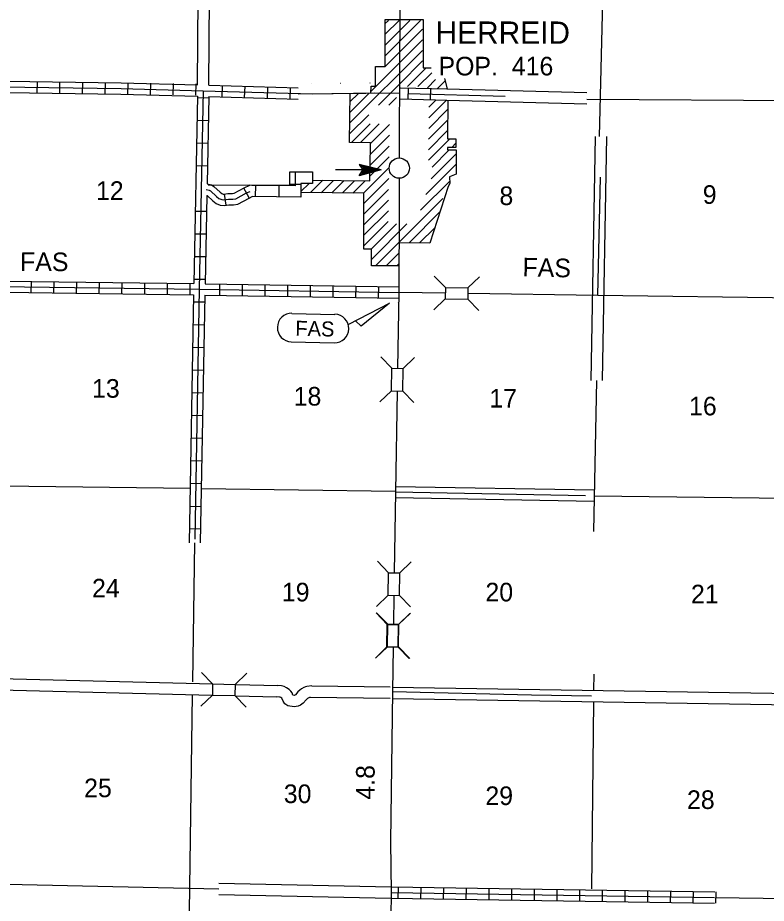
# Model space of a CAD drawing. Extents: x 1127779 to 1640420, y 16530500 to 16912710.
# Drawn here: x 1357994 to 1377788, y 16634897 to 16658314 of the extents above; entities that cross this region are included whole.
import ezdxf

# ---------------------------------------------------------------- set-up
doc = ezdxf.new("R2010")
doc.units = 0
for name, color, linetype in [('L11', 7, 'Continuous'), ('L13', 7, 'Continuous'), ('L14', 7, 'Continuous'), ('L16', 7, 'Continuous'), ('L18', 7, 'Continuous'), ('L21', 7, 'Continuous'), ('L28', 7, 'Continuous'), ('L3', 7, 'Continuous'), ('L4', 7, 'Continuous'), ('L8', 7, 'Continuous'), ('L9', 7, 'Continuous')]:
    doc.layers.add(name, color=color, linetype=linetype)

msp = doc.modelspace()

# ---------------------------------------------------------------- linework, layer by layer
at = {"layer": 'L11'}
for p, q in [((1362751, 16656538), (1362780, 16661695)), ((1363051, 16656529), (1363080, 16661690)), ((1373262, 16655175), (1373146, 16648724)), ((1373562, 16655170), (1373445, 16648718)), ((1367985, 16645922), (1373243, 16645828)), ((1367980, 16645623), (1373238, 16645529))]:
    msp.add_line(p, q, dxfattribs=at)
for points in [[(1369344, 16656432), (1373045, 16656334)], [(1369344, 16656132), (1373045, 16656035)], [(1362981, 16653772), (1363058, 16653755), (1363092, 16653735), (1363251, 16653583), (1363315, 16653534), (1363388, 16653503), (1363447, 16653497), (1363566, 16653515), (1363686, 16653518), (1363764, 16653529), (1364046, 16653681), (1364137, 16653721)], [(1367905, 16640615), (1378487, 16640448), (1383611, 16640396), (1383657, 16645005), (1383673, 16646205)], [(1367901, 16640315), (1378483, 16640149), (1383907, 16640094), (1383960, 16645393)], [(1357514, 16640842), (1363149, 16640701)], [(1363763, 16640686), (1364870, 16640658)], [(1365771, 16640644), (1365639, 16640633), (1365600, 16640617), (1365562, 16640607), (1365496, 16640572), (1365452, 16640532), (1365404, 16640488), (1365338, 16640411), (1365319, 16640397), (1365309, 16640395), (1365271, 16640402), (1365247, 16640459), (1365215, 16640509), (1365171, 16640552), (1365104, 16640596), (1365041, 16640627), (1364968, 16640645), (1364870, 16640658)], [(1365771, 16640644), (1367846, 16640623)], [(1357512, 16640543), (1363135, 16640402)], [(1363755, 16640387), (1364839, 16640359)], [(1365729, 16640345), (1365695, 16640331), (1365670, 16640325), (1365655, 16640312), (1365621, 16640280), (1365544, 16640190), (1365470, 16640135), (1365410, 16640107), (1365305, 16640091), (1365134, 16640122), (1365053, 16640173), (1365014, 16640238), (1364981, 16640318), (1364955, 16640335), (1364938, 16640344), (1364912, 16640350), (1364839, 16640359)], [(1365729, 16640345), (1367843, 16640324)], [(1363313, 16635430), (1367867, 16635330)], [(1363309, 16635131), (1367863, 16635031)]]:
    msp.add_lwpolyline(points, dxfattribs=at)
at = {"layer": 'L13'}
for p, q in [((1373295, 16648721), (1373223, 16644729)), ((1357576, 16645936), (1362565, 16645870)), ((1362854, 16645866), (1367983, 16645798)), ((1373240, 16645669), (1383664, 16645547)), ((1362622, 16640756), (1362673, 16644427)), ((1376448, 16635050), (1386002, 16634926))]:
    msp.add_line(p, q, dxfattribs=at)
for points in [[(1373382, 16655172), (1373479, 16659124)], [(1373045, 16656163), (1378573, 16656124)], [(1373229, 16640531), (1373233, 16640952)], [(1362477, 16630233), (1362617, 16640414)], [(1373174, 16635278), (1373226, 16640232)], [(1352084, 16635428), (1357301, 16635413), (1363311, 16635281)]]:
    msp.add_lwpolyline(points, dxfattribs=at)
at = {"layer": 'L16'}
for p, q in [((1367713, 16658271), (1368713, 16658271)), ((1367713, 16657706), (1367713, 16658271)), ((1367713, 16657309), (1368644, 16658240)), ((1367713, 16657592), (1368361, 16658240)), ((1367713, 16657875), (1368079, 16658240)), ((1367713, 16658157), (1367796, 16658240)), ((1368713, 16658271), (1368712, 16656989)), ((1367713, 16657026), (1368697, 16658010)), ((1367334, 16656363), (1368697, 16657727)), ((1367706, 16657026), (1367713, 16657706)), ((1366771, 16655523), (1368697, 16657449)), ((1367453, 16656504), (1367453, 16657026)), ((1367453, 16657026), (1367706, 16657026)), ((1368086, 16656559), (1368697, 16657170)), ((1368297, 16656491), (1368795, 16656990)), ((1368712, 16656989), (1368923, 16656989)), ((1368574, 16656491), (1368940, 16656856)), ((1367333, 16656320), (1367336, 16656504)), ((1367336, 16656504), (1367453, 16656504)), ((1367531, 16656004), (1368086, 16656559)), ((1368828, 16656461), (1369045, 16656679)), ((1369088, 16656438), (1369297, 16656647)), ((1369282, 16656706), (1369350, 16656431)), ((1366764, 16655015), (1366782, 16656315)), ((1366775, 16655805), (1367291, 16656321)), ((1366779, 16656087), (1367004, 16656312)), ((1367809, 16656004), (1368013, 16656208)), ((1368866, 16655669), (1369330, 16656133)), ((1368868, 16655950), (1369059, 16656140)), ((1369370, 16656132), (1369360, 16655108)), ((1368863, 16655387), (1369368, 16655892)), ((1366767, 16655241), (1367274, 16655747)), ((1368860, 16655106), (1369365, 16655611)), ((1366819, 16655014), (1367313, 16655508)), ((1367059, 16655011), (1367553, 16655505)), ((1367318, 16654988), (1367825, 16655494)), ((1368857, 16654825), (1369362, 16655330)), ((1367314, 16654701), (1367821, 16655208)), ((1368854, 16654544), (1369418, 16655108)), ((1369360, 16655108), (1369583, 16655108)), ((1369583, 16655108), (1369583, 16654886)), ((1367318, 16655008), (1366764, 16655015)), ((1367310, 16654363), (1367318, 16655008)), ((1367311, 16654414), (1367817, 16654921)), ((1369357, 16654886), (1369355, 16654817)), ((1369583, 16654886), (1369357, 16654886)), ((1369474, 16654886), (1369583, 16654994)), ((1367495, 16654316), (1367814, 16654634)), ((1368923, 16654056), (1369585, 16654717)), ((1368954, 16654365), (1369405, 16654817)), ((1369355, 16654817), (1369591, 16654817)), ((1369591, 16654817), (1369585, 16654174)), ((1368783, 16653637), (1369585, 16654439)), ((1367137, 16653675), (1367810, 16654348)), ((1367305, 16654000), (1367308, 16654207)), ((1367307, 16654128), (1367415, 16654236)), ((1369585, 16654174), (1369414, 16654103)), ((1365480, 16653716), (1365698, 16653933)), ((1365739, 16653691), (1366062, 16654015)), ((1365789, 16654018), (1367305, 16654000)), ((1366019, 16653688), (1366342, 16654011)), ((1366301, 16653688), (1366622, 16654008)), ((1366578, 16653682), (1366901, 16654005)), ((1366858, 16653678), (1367181, 16654002)), ((1367150, 16653405), (1367806, 16654061)), ((1368648, 16653224), (1369416, 16653992)), ((1369417, 16653933), (1369378, 16653847)), ((1369414, 16654103), (1369417, 16653933)), ((1367150, 16653675), (1365480, 16653694)), ((1367150, 16653122), (1367802, 16653775)), ((1369378, 16653847), (1368890, 16652355)), ((1367150, 16652886), (1367150, 16653675)), ((1367150, 16652839), (1367799, 16653488)), ((1368065, 16652363), (1369237, 16653534)), ((1367150, 16652561), (1367795, 16653206)), ((1368341, 16652360), (1369159, 16653178)), ((1367150, 16652282), (1367791, 16652924)), ((1367150, 16652190), (1367150, 16652886)), ((1367348, 16652203), (1368009, 16652864)), ((1367348, 16651924), (1368285, 16652861)), ((1368621, 16652358), (1369021, 16652758)), ((1367458, 16651756), (1368074, 16652371)), ((1368890, 16652355), (1368074, 16652363)), ((1367348, 16652190), (1367150, 16652190)), ((1367348, 16651757), (1367348, 16652190)), ((1367738, 16651753), (1368073, 16652088)), ((1368072, 16651750), (1367348, 16651757)), ((1368018, 16651750), (1368072, 16651804))]:
    msp.add_line(p, q, dxfattribs=at)
msp.add_circle((1368083, 16654338), 268, dxfattribs=at)
at = {"layer": 'L18'}
for p, q in [((1369303, 16651180), (1369010, 16651484)), ((1369900, 16651170), (1370203, 16651463)), ((1369303, 16651180), (1369298, 16650882)), ((1369303, 16651180), (1369900, 16651170)), ((1369900, 16651170), (1369895, 16650872)), ((1369298, 16650882), (1368995, 16650589)), ((1369298, 16650882), (1369895, 16650872)), ((1369895, 16650872), (1370188, 16650568)), ((1367886, 16649043), (1367592, 16649346)), ((1368184, 16649039), (1368487, 16649332)), ((1367876, 16648447), (1367886, 16649043)), ((1367886, 16649043), (1368184, 16649039)), ((1368174, 16648442), (1368184, 16649039)), ((1367876, 16648447), (1367573, 16648153)), ((1367876, 16648447), (1368174, 16648442)), ((1368174, 16648442), (1368468, 16648139)), ((1367798, 16643638), (1367504, 16643941)), ((1368096, 16643633), (1368399, 16643927)), ((1367788, 16643042), (1367798, 16643638)), ((1367798, 16643638), (1368096, 16643633)), ((1368086, 16643037), (1368096, 16643633)), ((1367788, 16643042), (1367485, 16642748)), ((1367788, 16643042), (1368086, 16643037)), ((1368086, 16643037), (1368380, 16642734)), ((1367763, 16642271), (1367470, 16642574)), ((1367777, 16642278), (1367483, 16642581)), ((1368061, 16642267), (1368364, 16642560)), ((1368075, 16642274), (1368378, 16642567)), ((1367754, 16641675), (1367763, 16642271)), ((1367763, 16642271), (1368061, 16642267)), ((1367768, 16641682), (1367777, 16642278)), ((1367777, 16642278), (1368075, 16642274)), ((1368052, 16641670), (1368061, 16642267)), ((1368066, 16641677), (1368075, 16642274)), ((1367754, 16641675), (1367451, 16641381)), ((1367768, 16641682), (1367465, 16641388)), ((1367754, 16641675), (1368052, 16641670)), ((1367768, 16641682), (1368066, 16641677)), ((1368052, 16641670), (1368346, 16641367)), ((1368066, 16641677), (1368359, 16641374)), ((1363148, 16640697), (1362855, 16641001)), ((1363744, 16640686), (1364048, 16640979)), ((1363148, 16640697), (1363142, 16640399)), ((1363148, 16640697), (1363744, 16640686)), ((1363744, 16640686), (1363738, 16640388)), ((1363142, 16640399), (1362838, 16640107)), ((1363142, 16640399), (1363738, 16640388)), ((1363738, 16640388), (1364031, 16640084))]:
    msp.add_line(p, q, dxfattribs=at)
at = {"layer": 'L21'}
for p, q in [((1365244, 16650495), (1366379, 16650469)), ((1365227, 16649742), (1366362, 16649716))]:
    msp.add_line(p, q, dxfattribs=at)
msp.add_lwpolyline([(1366747, 16650214), (1367829, 16650766), (1367078, 16650159), (1366924, 16650303)], dxfattribs=at)
for centre, start, end in [((1365237, 16650121), 88.6982, 268.6982), ((1366370, 16650095), 268.6982, 88.6982)]:
    msp.add_arc(centre, 378, start, end, dxfattribs=at)
at = {"layer": 'L28'}
for p, q in [((1367608, 16654288), (1367020, 16654437)), ((1367020, 16654437), (1367119, 16654288)), ((1367542, 16654296), (1367061, 16654412)), ((1367475, 16654296), (1367069, 16654395)), ((1367608, 16654288), (1366398, 16654288)), ((1367608, 16654288), (1367020, 16654130)), ((1367020, 16654130), (1367119, 16654288)), ((1367517, 16654271), (1367053, 16654155)), ((1367459, 16654279), (1367061, 16654172)), ((1367384, 16654271), (1367078, 16654205)), ((1367401, 16654296), (1367094, 16654371)), ((1367326, 16654279), (1367094, 16654230)), ((1367218, 16654271), (1367102, 16654246)), ((1367326, 16654304), (1367111, 16654337)), ((1367235, 16654296), (1367127, 16654313)), ((1367160, 16654296), (1367127, 16654304)), ((1367185, 16654271), (1367127, 16654271)), ((1367343, 16654288), (1367185, 16654288)), ((1367293, 16654288), (1367185, 16654288))]:
    msp.add_line(p, q, dxfattribs=at)
at = {"layer": 'L3'}
for points in [[(1368137, 16661590), (1368088, 16657307), (1368080, 16654610)], [(1368078, 16654052), (1368076, 16653331), (1368070, 16651047), (1368037, 16649043)], [(1368027, 16648438), (1367983, 16645773), (1367951, 16643645)], [(1367942, 16643038), (1367930, 16642278)], [(1367921, 16641674), (1367903, 16640498), (1367850, 16636531), (1367865, 16635181)], [(1367865, 16635181), (1367853, 16633879)]]:
    msp.add_lwpolyline(points, dxfattribs=at)
at = {"layer": 'L4'}
for points in [[(1365406, 16656300), (1368086, 16656327)], [(1368070, 16651057), (1369304, 16651036)], [(1369901, 16651027), (1373336, 16650977), (1378611, 16650903), (1383893, 16650836), (1386518, 16650784), (1389059, 16650752), (1392084, 16650707), (1394350, 16650702), (1397067, 16650660), (1399708, 16650643), (1405016, 16650577), (1410332, 16650544), (1436420, 16650177)]]:
    msp.add_lwpolyline(points, dxfattribs=at)
at = {"layer": 'L8'}
for p, q in [((1358504, 16656625), (1358500, 16656326)), ((1359103, 16656616), (1359099, 16656318)), ((1359703, 16656608), (1359699, 16656310)), ((1360303, 16656600), (1360299, 16656302)), ((1360903, 16656592), (1360899, 16656294)), ((1361503, 16656584), (1361499, 16656286)), ((1362103, 16656576), (1362099, 16656278)), ((1362703, 16656568), (1362699, 16656270)), ((1363051, 16656529), (1365406, 16656459)), ((1363396, 16656518), (1363387, 16656220)), ((1363995, 16656500), (1363986, 16656202)), ((1365754, 16656563), (1365751, 16656564)), ((1365754, 16656564), (1365754, 16656563)), ((1366526, 16656574), (1366523, 16656574)), ((1366526, 16656575), (1366526, 16656573)), ((1367310, 16656587), (1367308, 16656587)), ((1367310, 16656587), (1367310, 16656586)), ((1364595, 16656482), (1364586, 16656184)), ((1365195, 16656464), (1365186, 16656166)), ((1368316, 16656160), (1368324, 16656458)), ((1368913, 16656144), (1368921, 16656442)), ((1362748, 16656238), (1362650, 16651286)), ((1362747, 16656202), (1363046, 16656196)), ((1363047, 16656230), (1363001, 16653922)), ((1363047, 16656230), (1365406, 16656159)), ((1362736, 16655602), (1363034, 16655596)), ((1362724, 16655002), (1363022, 16654996)), ((1362712, 16654402), (1363010, 16654397)), ((1365789, 16654238), (1365789, 16653927)), ((1365175, 16653917), (1365487, 16653917)), ((1364113, 16653547), (1363971, 16653810)), ((1364279, 16653889), (1364276, 16653577)), ((1364902, 16653883), (1364899, 16653572)), ((1362995, 16653616), (1362949, 16651281)), ((1363508, 16653355), (1363462, 16653650)), ((1362688, 16653203), (1362986, 16653197)), ((1362676, 16652603), (1362975, 16652597)), ((1362665, 16652003), (1362963, 16651997)), ((1357655, 16651352), (1362650, 16651286)), ((1358351, 16651045), (1358355, 16651343)), ((1362653, 16651403), (1362951, 16651397)), ((1358951, 16651037), (1358955, 16651335)), ((1359551, 16651029), (1359555, 16651327)), ((1360151, 16651021), (1360155, 16651319)), ((1360751, 16651013), (1360755, 16651311)), ((1361351, 16651004), (1361355, 16651303)), ((1361951, 16650996), (1361955, 16651295)), ((1362551, 16650988), (1362555, 16651287)), ((1362949, 16651281), (1368073, 16651197)), ((1363335, 16650976), (1363340, 16651274)), ((1363934, 16650966), (1363939, 16651264)), ((1364534, 16650956), (1364539, 16651254)), ((1365134, 16650946), (1365139, 16651244)), ((1365734, 16650936), (1365739, 16651234)), ((1366334, 16650926), (1366339, 16651224)), ((1366934, 16650916), (1366939, 16651214)), ((1367534, 16650906), (1367539, 16651204)), ((1357661, 16651053), (1362644, 16650987)), ((1362644, 16650987), (1362523, 16644431)), ((1362943, 16650982), (1362822, 16644425)), ((1362943, 16650982), (1368068, 16650898)), ((1373071, 16650977), (1373072, 16650977)), ((1373072, 16650977), (1373072, 16650975)), ((1362641, 16650803), (1362939, 16650797)), ((1368037, 16650783), (1368037, 16650784)), ((1368037, 16650783), (1368039, 16650783)), ((1362629, 16650203), (1362927, 16650197)), ((1362617, 16649603), (1362915, 16649597)), ((1362605, 16649003), (1362904, 16648998)), ((1362594, 16648404), (1362892, 16648398)), ((1362582, 16647804), (1362880, 16647798)), ((1362570, 16647204), (1362868, 16647198)), ((1362558, 16646604), (1362856, 16646598)), ((1362546, 16646004), (1362844, 16645998)), ((1362545, 16645399), (1362843, 16645393)), ((1362523, 16644804), (1362821, 16644798)), ((1368052, 16635327), (1368047, 16635029)), ((1368652, 16635318), (1368647, 16635020)), ((1369252, 16635309), (1369247, 16635010)), ((1369852, 16635299), (1369847, 16635001)), ((1370452, 16635290), (1370447, 16634992)), ((1371051, 16635281), (1371047, 16634983)), ((1371651, 16635272), (1371647, 16634974)), ((1372251, 16635263), (1372247, 16634964)), ((1372851, 16635253), (1372847, 16634955)), ((1373451, 16635244), (1373446, 16634946)), ((1374051, 16635235), (1374046, 16634937)), ((1374651, 16635226), (1374646, 16634927)), ((1375251, 16635216), (1375246, 16634918)), ((1375851, 16635207), (1375846, 16634909)), ((1376451, 16635198), (1376446, 16634900))]:
    msp.add_line(p, q, dxfattribs=at)
for points in [[(1339080, 16656832), (1341695, 16656735), (1345645, 16656685), (1346961, 16656640), (1352251, 16656553), (1353776, 16656531), (1357551, 16656488), (1360726, 16656446), (1362900, 16656384), (1365793, 16656298), (1367416, 16656324)], [(1357702, 16656636), (1360729, 16656596), (1362751, 16656538)], [(1357699, 16656337), (1360723, 16656296), (1362748, 16656238)], [(1362900, 16656384), (1362796, 16651134), (1362674, 16644526)], [(1368112, 16656464), (1369344, 16656432)], [(1368320, 16656309), (1370882, 16656241)], [(1368104, 16656165), (1369344, 16656132)], [(1365792, 16654228), (1365334, 16654228), (1365334, 16653870), (1363033, 16653890)], [(1365789, 16654232), (1365181, 16654232), (1365181, 16653875), (1364133, 16653884)], [(1363001, 16653922), (1363115, 16653897), (1363184, 16653854), (1363349, 16653697), (1363391, 16653665), (1363426, 16653650), (1363443, 16653648), (1363552, 16653665), (1363673, 16653668), (1363717, 16653674), (1363980, 16653815), (1364133, 16653884)], [(1365789, 16653933), (1365480, 16653933), (1365480, 16653573), (1364197, 16653584)], [(1373336, 16650969), (1373405, 16654101)], [(1362995, 16653616), (1363001, 16653614), (1363153, 16653469), (1363238, 16653404), (1363349, 16653356), (1363451, 16653345), (1363579, 16653365), (1363698, 16653368), (1363812, 16653385), (1364112, 16653546), (1364197, 16653584)], [(1346865, 16651382), (1349406, 16651344), (1353697, 16651264), (1357505, 16651205), (1362796, 16651134), (1368070, 16651047)], [(1367867, 16635330), (1376424, 16635200)], [(1367863, 16635031), (1376420, 16634901)], [(1367865, 16635181), (1376422, 16635050)]]:
    msp.add_lwpolyline(points, dxfattribs=at)
at = {"layer": 'L9'}
for points in [[(1367983, 16645773), (1373011, 16645682)], [(1367903, 16640498), (1371577, 16640407), (1373168, 16640382)]]:
    msp.add_lwpolyline(points, dxfattribs=at)

# ---------------------------------------------------------------- texts
at = {"layer": 'L14'}
for s, height, rotation, p in [('12', 492.2, 359.9965, (1360063, 16653496)), ('8', 492, 359.9928, (1370732, 16653360)), ('9', 492, 359.9928, (1376108, 16653392)), ('13', 492.2, 359.9965, (1359959, 16648266)), ('18', 492.2, 359.9965, (1365290, 16648058)), ('17', 492.2, 359.9965, (1370465, 16648007)), ('16', 492.2, 359.9967, (1375745, 16647799)), ('24', 492.2, 359.9971, (1359958, 16642984)), ('19', 492.2, 359.9965, (1364978, 16642880)), ('20', 492.2, 359.9971, (1370361, 16642880)), ('21', 492.2, 359.9953, (1375796, 16642828)), ('25', 492.2, 359.9969, (1359750, 16637702)), ('30', 492.2, 359.9971, (1365029, 16637547)), ('29', 492.2, 359.9969, (1370360, 16637495)), ('28', 492.2, 359.9969, (1375691, 16637391))]:
    msp.add_text(s, height=height, rotation=rotation, dxfattribs=at).set_placement(p)
at = {"layer": 'L16'}
for s, height, rotation, p in [('HERREID', 590.6, 359.9998, (1369043, 16657624)), ('POP.  416', 492.1, 359.9997, (1369120, 16656788))]:
    msp.add_text(s, height=height, rotation=rotation, dxfattribs=at).set_placement(p)
at = {"layer": 'L21'}
for height, rotation, p in [(492.2, 359.6969, (1358055, 16651618)), (492.2, 358.6968, (1371338, 16651475)), (397.6, 358.6982, (1365330, 16649905))]:
    msp.add_text('FAS', height=height, rotation=rotation, dxfattribs=at).set_placement(p)
at = {"layer": 'L28'}
msp.add_text('4.8', height=492.2, rotation=89.9917, dxfattribs=at).set_placement((1367432, 16637637))

doc.saveas('drawing.dxf')
